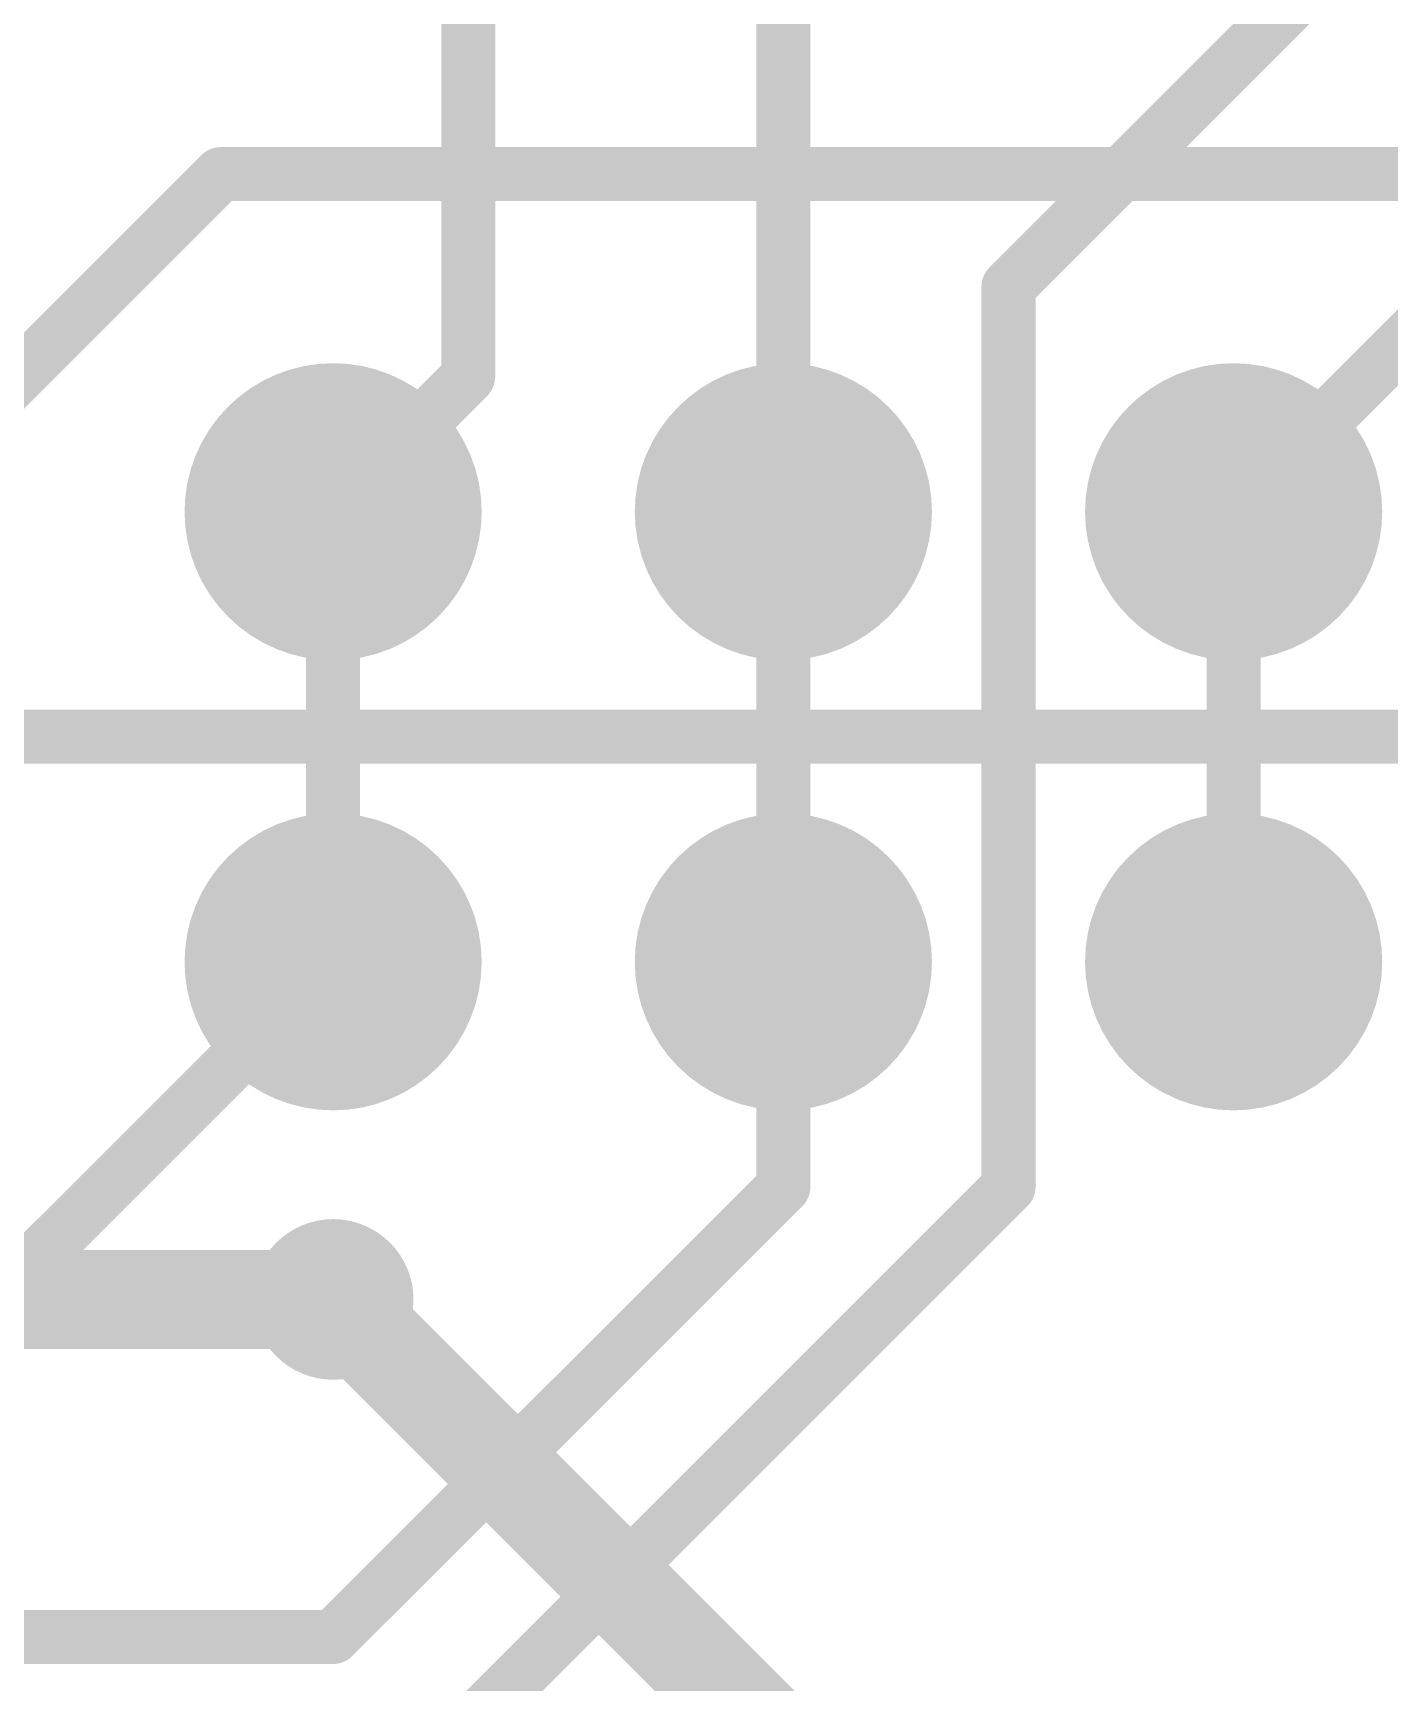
# Model space of a CAD drawing. Extents: x -7.8 to 70, y -5.3 to 37.7.
# Drawn here: x 40.22 to 47.87, y 7.37 to 16.67 of the extents above; entities that cross this region are included whole.
import ezdxf

# ---------------------------------------------------------------- set-up
doc = ezdxf.new("R2010")
doc.units = 0
for name, color, linetype in [('1', 12, 'CONTINUOUS'), ('16', 132, 'CONTINUOUS'), ('17', 110, 'CONTINUOUS'), ('18', 110, 'CONTINUOUS'), ('21', 40, 'CONTINUOUS')]:
    doc.layers.add(name, color=color, linetype=linetype)

# ---------------------------------------------------------------- blocks, each defined once
blk = doc.blocks.new('ROUNDP')
at = {"const_width": 0.5}
blk.add_lwpolyline([(0, -0.25, 1), (0, 0.25, 1), (0, -0.25)], format="xyb", dxfattribs=at)
blk = doc.blocks.new('RECT')
blk.add_solid([(-0.5, -0.5), (0.5, -0.5), (-0.5, 0.5), (0.5, 0.5)])
blk = doc.blocks.new('ROUNDV')
at = {"const_width": 0.5}
blk.add_lwpolyline([(0, -0.25, 1), (0, 0.25, 1), (0, -0.25)], format="xyb", dxfattribs=at)

msp = doc.modelspace()

# ---------------------------------------------------------------- linework, layer by layer
at = {"layer": '1'}
for points, const_width in [([(39.37, 13.97), (41.275, 15.875)], 0.3048), ([(41.275, 15.875), (55.88, 15.875)], 0.3048), ([(48.26, 12.7), (38.1, 12.7)], 0.3048), ([(39.9415, 9.4615), (41.91, 11.43)], 0.3048), ([(41.91, 9.525), (44.45, 6.985)], 0.5588)]:
    msp.add_lwpolyline(points, dxfattribs=dict(at, const_width=const_width))
for points, const_width in [([(41.275, 15.9512, 1), (41.275, 15.7988)], 0.1524), ([(41.3289, 15.8211, 1), (41.2211, 15.9289)], 0.1524), ([(41.9639, 11.3761, 1), (41.8561, 11.4839)], 0.1524), ([(42.0088, 9.6238, 1), (41.8112, 9.4262)], 0.2794)]:
    msp.add_lwpolyline(points, format="xyb", dxfattribs=dict(at, const_width=const_width))
at = {"layer": '16'}
for points, const_width in [([(42.672, 21.209), (42.672, 14.732)], 0.3048), ([(44.45, 13.97), (44.45, 18.415)], 0.3048), ([(47.752, 17.272), (45.72, 15.24)], 0.3048), ([(50.292, 17.272), (46.99, 13.97)], 0.3048), ([(45.72, 15.24), (45.72, 10.16)], 0.3048), ([(42.672, 14.732), (41.91, 13.97)], 0.3048), ([(41.91, 13.97), (41.91, 11.43)], 0.3048), ([(44.45, 13.97), (44.45, 11.43)], 0.3048), ([(46.99, 13.97), (46.99, 11.43)], 0.3048), ([(44.45, 10.16), (44.45, 11.43)], 0.3048), ([(45.72, 10.16), (38.735, 3.175)], 0.3048), ([(41.91, 7.62), (44.45, 10.16)], 0.3048), ([(29.845, 9.525), (41.91, 9.525)], 0.5588), ([(29.845, 7.62), (41.91, 7.62)], 0.3048)]:
    msp.add_lwpolyline(points, dxfattribs=dict(at, const_width=const_width))
for points, const_width in [([(45.7962, 15.24, 1), (45.6438, 15.24)], 0.1524), ([(45.6661, 15.2939, 1), (45.7739, 15.1861)], 0.1524), ([(42.5958, 14.732, 1), (42.7482, 14.732)], 0.1524), ([(42.7259, 14.6781, 1), (42.6181, 14.7859)], 0.1524), ([(41.9862, 13.97, 1), (41.8338, 13.97)], 0.1524), ([(41.8561, 14.0239, 1), (41.9639, 13.9161)], 0.1524), ([(44.5262, 13.97, 1), (44.3738, 13.97)], 0.1524), ([(47.0662, 13.97, 1), (46.9138, 13.97)], 0.1524), ([(46.9361, 14.0239, 1), (47.0439, 13.9161)], 0.1524), ([(44.3738, 13.97, 1), (44.5262, 13.97)], 0.1524), ([(44.5262, 11.43, 1), (44.3738, 11.43)], 0.1524), ([(41.8338, 11.43, 1), (41.9862, 11.43)], 0.1524), ([(44.3738, 11.43, 1), (44.5262, 11.43)], 0.1524), ([(46.9138, 11.43, 1), (47.0662, 11.43)], 0.1524), ([(44.3738, 10.16, 1), (44.5262, 10.16)], 0.1524), ([(44.5039, 10.1061, 1), (44.3961, 10.2139)], 0.1524), ([(45.6438, 10.16, 1), (45.7962, 10.16)], 0.1524), ([(45.7739, 10.1061, 1), (45.6661, 10.2139)], 0.1524), ([(41.91, 9.3853, 1), (41.91, 9.6647)], 0.2794), ([(41.8561, 7.6739, 1), (41.9639, 7.5661)], 0.1524), ([(41.91, 7.5438, 1), (41.91, 7.6962)], 0.1524)]:
    msp.add_lwpolyline(points, format="xyb", dxfattribs=dict(at, const_width=const_width))

# ---------------------------------------------------------------- block references
at = {"layer": '17', "xscale": 1.6764, "yscale": 1.6764, "rotation": 90}
for p in [(41.91, 13.97), (41.91, 13.97), (44.45, 13.97), (44.45, 13.97), (46.99, 13.97), (46.99, 13.97), (41.91, 11.43), (41.91, 11.43), (44.45, 11.43), (44.45, 11.43), (46.99, 11.43), (46.99, 11.43)]:
    msp.add_blockref('ROUNDP', p, dxfattribs=at)
at = {"layer": '18', "xscale": 0.9064, "yscale": 0.9064}
msp.add_blockref('ROUNDV', (41.91, 9.525), dxfattribs=at)
msp.add_blockref('ROUNDV', (41.91, 9.525), dxfattribs=at)
at = {"layer": '21', "xscale": 38.9239, "yscale": 0.0212}
for p in [(32.4049, 12.8265), (32.4049, 12.8053), (32.4049, 12.7842), (32.4049, 12.763), (32.4049, 12.7418), (32.4049, 12.7207), (32.4049, 12.6995), (32.4049, 12.6783), (32.4049, 12.6572), (32.4049, 12.636), (32.4049, 12.6148), (32.4049, 12.5937)]:
    msp.add_blockref('RECT', p, dxfattribs=at)

doc.saveas('drawing.dxf')
